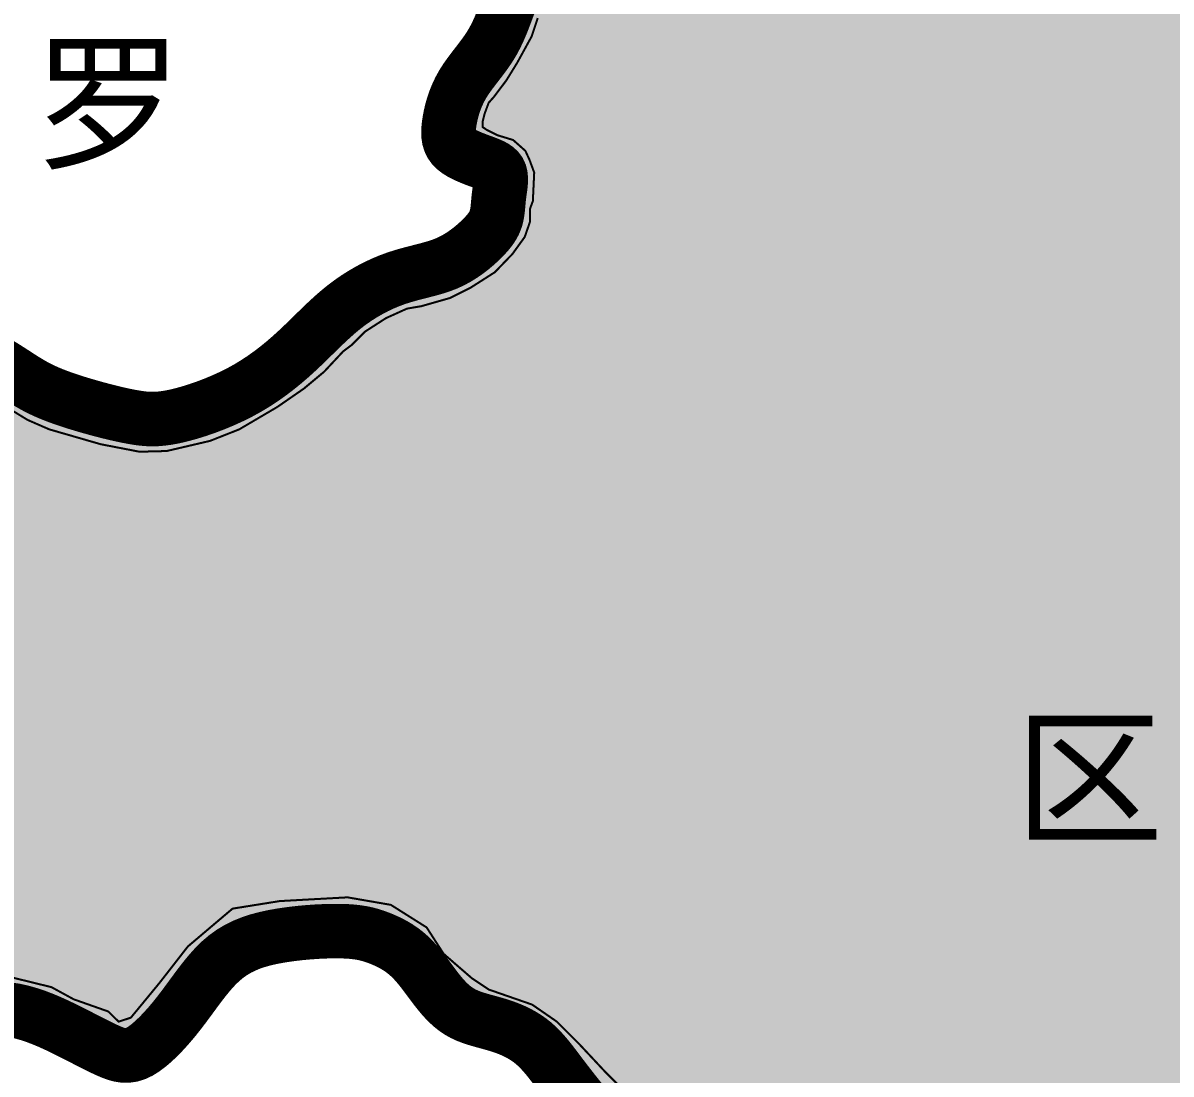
# Model space of a CAD drawing. Extents: x 13573007 to 21855834, y 2388446 to 8397471.
# Drawn here: x 19712520 to 20282559, y 7345831 to 7868005 of the extents above; entities that cross this region are included whole.
import ezdxf

# ---------------------------------------------------------------- set-up
doc = ezdxf.new("R2010")
doc.units = 0
doc.header["$MEASUREMENT"] = 0
for name, color, linetype in [('5黄河中游经济区', 30, 'CONTINUOUS'), ('BOUNDY', 13, 'CONTINUOUS'), ('注记', 7, 'CONTINUOUS'), ('片区', 3, 'CONTINUOUS')]:
    doc.layers.add(name, color=color, linetype=linetype)
doc.styles.get("Standard").update_dxf_attribs({"font": 'simhei.ttf'})

msp = doc.modelspace()

# ---------------------------------------------------------------- hatches: boundary and pattern name
at = {"layer": '5黄河中游经济区'}
msp.add_hatch(color=256, dxfattribs=at).paths.add_polyline_path([(17441418, 6608166), (17491377, 6421441), (17469907, 6391040), (17494084, 6337222), (17537918, 6288939), (17537470, 6239761), (17562518, 6229479), (17633438, 6269395), (17730176, 6269395), (17769009, 6242709), (17761468, 6211830), (17707593, 6149390), (17670600, 6116803), (17732392, 6080050), (17759629, 6051654), (17765166, 6032244), (17817428, 6014555), (17821263, 5983124), (17839687, 5938418), (17868615, 5934725), (17894664, 5890953), (17954730, 5886890), (17964823, 5908028), (17945843, 5954587), (18011319, 5969124), (18082371, 5951891), (18172129, 5988138), (18216213, 5983349), (18229630, 5914380), (18140377, 5795590), (18125999, 5739600), (18207776, 5656066), (18335813, 5680286), (18427086, 5713512), (18445116, 5839094), (18495260, 5940461), (18556109, 5962424), (18588892, 5899722), (18539650, 5832632), (18530244, 5767826), (18631545, 5733187), (18706245, 5672839), (18771038, 5666645), (18808787, 5688044), (18821745, 5724086), (18835267, 5744359), (18834140, 5790538), (18878650, 5837842), (18942316, 5921188), (19027898, 5952203), (19085793, 5990993), (19101380, 5963649), (19156731, 6011342), (19199039, 6013568), (19253580, 6112559), (19298029, 6110953), (19332810, 6136497), (19426799, 6150312), (19462045, 6188304), (19436707, 6251666), (19436129, 6325077), (19459748, 6335775), (19471708, 6394714), (19525868, 6434801), (19549862, 6409104), (19547463, 6354285), (19571458, 6346748), (19666751, 6398483), (19684576, 6381352), (19725367, 6415271), (19771185, 6420498), (19798950, 6498272), (19892873, 6526024), (19917210, 6474289), (19952732, 6431589), (19952344, 6396514), (19938501, 6386205), (19962658, 6341442), (20014227, 6332218), (20077468, 6347953), (20087364, 6379729), (20077246, 6428577), (20077789, 6488804), (20088917, 6502097), (20120130, 6489346), (20150258, 6419625), (20165729, 6414199), (20218123, 6485085), (20358372, 6566289), (20391861, 6599686), (20434724, 6617435), (20481262, 6622638), (20563927, 6703734), (20525563, 6810828), (20471781, 6896589), (20399236, 6853083), (20380975, 6865835), (20361713, 6899840), (20340162, 6955964), (20342619, 7032091), (20316258, 7081893), (20294160, 7095248), (20303415, 7137004), (20340938, 7114251), (20359950, 7118501), (20389718, 7103499), (20408480, 7125502), (20405978, 7159507), (20427949, 7188223), (20418736, 7233517), (20468726, 7265135), (20483340, 7291464), (20469989, 7309317), (20437259, 7299580), (20400313, 7275655), (20373254, 7316744), (20347303, 7357467), (20379139, 7416072), (20487024, 7544587), (20508097, 7555552), (20520748, 7541667), (20541013, 7517956), (20552026, 7530248), (20534405, 7627244), (20560502, 7684503), (20584576, 7716009), (20581089, 7826323), (20627706, 7992117), (20618365, 8016097), (20545074, 8085988), (20526603, 8084078), (20465716, 8030347), (20382916, 8021010), (20344400, 7999942), (20302991, 8027004), (20270792, 8131177), (20258109, 8151770), (20212215, 8172975), (20168113, 8154697), (20131002, 8171093), (20140145, 8199047), (20158163, 8231302), (20133667, 8293946), (20062289, 8281547), (20042529, 8250386), (20002192, 8200391), (19994662, 8185339), (20047370, 8175932), (20061084, 8149322), (20068976, 8111376), (20052911, 8073585), (20016574, 8013247), (19932493, 7815704), (19953006, 7791686), (19945387, 7750679), (19910808, 7737791), (19873298, 7719045), (19829928, 7678039), (19771319, 7663979), (19722088, 7676281), (19678717, 7695613), (19658204, 7646991), (19616599, 7527116), (19600775, 7486110), (19590811, 7445103), (19573815, 7408783), (19580848, 7376564), (19614255, 7356060), (19647075, 7382422), (19688688, 7386522), (19715648, 7385937), (19742022, 7370706), (19767809, 7361918), (19784220, 7380078), (19798286, 7405854), (19826505, 7422894), (19851034, 7424600), (19877408, 7424600), (19891474, 7416984), (19910229, 7407611), (19924295, 7399996), (19938361, 7382422), (19962390, 7370120), (19977043, 7354889), (19996383, 7337314), (20018069, 7317983), (20040340, 7302166), (20052648, 7286935), (20057337, 7269361), (20067222, 7246154), (20070153, 7229166), (20070739, 7215692), (20061361, 7205733), (20042606, 7202218), (20018577, 7198118), (20000994, 7195189), (19962899, 7209248), (19938283, 7202804), (19881432, 7196946), (19848612, 7184058), (19827512, 7172928), (19800552, 7169413), (19780626, 7150081), (19753079, 7133093), (19732566, 7125477), (19710295, 7113761), (19693776, 7102913), (19676888, 7079199), (19673372, 7054009), (19664580, 7038192), (19655789, 7021789), (19635276, 7010659), (19624726, 7001286), (19603627, 6984883), (19580990, 6971674), (19555789, 6962887), (19530587, 6960544), (19510074, 6961716), (19496008, 6962301), (19481356, 6954686), (19473736, 6937112), (19454982, 6914851), (19429194, 6889661), (19405164, 6871501), (19385237, 6853341), (19359449, 6845725), (19341867, 6845725), (19325456, 6846311), (19304357, 6850412), (19290291, 6859785), (19270950, 6867986), (19249851, 6879702), (19233441, 6893176), (19215858, 6898448), (19188898, 6893762), (19167213, 6877359), (19149630, 6853341), (19141425, 6821122), (19132991, 6780408), (19147057, 6751118), (19157606, 6735301), (19174603, 6720656), (19181636, 6708354), (19187497, 6698395), (19187497, 6683164), (19181636, 6670276), (19172259, 6659146), (19162295, 6645672), (19146471, 6636299), (19122441, 6627512), (19097825, 6611695), (19073796, 6594121), (19050939, 6577133), (19002293, 6517966), (18967128, 6499806), (18926688, 6485747), (18893281, 6465243), (18852619, 6450502), (18820168, 6452626), (18763318, 6454969), (18726394, 6456726), (18684196, 6457898), (18654305, 6460241), (18625587, 6453212), (18579872, 6436223), (18523608, 6415134), (18455036, 6381157), (18420572, 6364432), (18382361, 6340151), (18363020, 6328434), (18350126, 6329020), (18335474, 6334878), (18324924, 6336636), (18311444, 6340151), (18301014, 6359023), (18288120, 6374840), (18262332, 6374840), (18232441, 6377769), (18178521, 6383627), (18159180, 6392414), (18128118, 6411746), (18098227, 6428149), (18058959, 6446309), (18034930, 6451581), (18010314, 6459782), (17996248, 6477357), (17984526, 6498446), (17952878, 6509576), (17926504, 6519535), (17899544, 6531837), (17879617, 6537109), (17845038, 6547068), (17812664, 6550096), (17771060, 6549510), (17748793, 6547167), (17731800, 6548924), (17689024, 6553611), (17648114, 6561816), (17610503, 6570013), (17571829, 6576457), (17530224, 6587002), (17497410, 6594617), (17475143, 6602233), (17454633, 6608677), (17439398, 6615706)])

# ---------------------------------------------------------------- linework, layer by layer
at = {"layer": 'BOUNDY', "linetype": 'Continuous', "ltscale": 5, "const_width": 27075, "flags": 128}
for points in [[(19955424, 7881738), (19954122, 7878326), (19952854, 7874917), (19951586, 7871535), (19950284, 7868205), (19948913, 7864950), (19947441, 7861795), (19945832, 7858765), (19944068, 7855874), (19942180, 7853106), (19940216, 7850435), (19938222, 7847836), (19936246, 7845282), (19934334, 7842748), (19932534, 7840208), (19930891, 7837636), (19929444, 7835017), (19928190, 7832370), (19927118, 7829726), (19926217, 7827115), (19925476, 7824566), (19924882, 7822109), (19924425, 7819775), (19924093, 7817594), (19923880, 7815588), (19923799, 7813750), (19923869, 7812067), (19924108, 7810524), (19924535, 7809109), (19925168, 7807807), (19926027, 7806605), (19927128, 7805488), (19928480, 7804445), (19930042, 7803469), (19931763, 7802558), (19933593, 7801708), (19935479, 7800915), (19937371, 7800175), (19939218, 7799485), (19940968, 7798840), (19942577, 7798234), (19944035, 7797647), (19945336, 7797054), (19946476, 7796432), (19947451, 7795757), (19948257, 7795005), (19948890, 7794153), (19949344, 7793175), (19949622, 7792057), (19949746, 7790813), (19949746, 7789467), (19949648, 7788041), (19949482, 7786558), (19949276, 7785041), (19949059, 7783512), (19948859, 7781995), (19948697, 7780509), (19948563, 7779057), (19948440, 7777639), (19948312, 7776256), (19948162, 7774907), (19947971, 7773592), (19947723, 7772311), (19947402, 7771064), (19946990, 7769848), (19946474, 7768649), (19945841, 7767450), (19945079, 7766233), (19944174, 7764983), (19943113, 7763681), (19941884, 7762312), (19940473, 7760856), (19938872, 7759308), (19937085, 7757692), (19935122, 7756045), (19932990, 7754403), (19930699, 7752801), (19928257, 7751274), (19925674, 7749859), (19922957, 7748590), (19920117, 7747490), (19917166, 7746529), (19914120, 7745661), (19910990, 7744844), (19907793, 7744032), (19904541, 7743181), (19901249, 7742247), (19897931, 7741187), (19894600, 7739963), (19891269, 7738570), (19887948, 7737013), (19884650, 7735293), (19881385, 7733413), (19878165, 7731377), (19875003, 7729187), (19871908, 7726846), (19868888, 7724360), (19865928, 7721751), (19863007, 7719043), (19860107, 7716259), (19857208, 7713424), (19854288, 7710562), (19851330, 7707697), (19848313, 7704853), (19845218, 7702053), (19842033, 7699308), (19838745, 7696629), (19835344, 7694025), (19831816, 7691507), (19828152, 7689083), (19824339, 7686766), (19820365, 7684563), (19816231, 7682486), (19811989, 7680547), (19807704, 7678758), (19803440, 7677134), (19799261, 7675686), (19795232, 7674427), (19791417, 7673371), (19787881, 7672529), (19784669, 7671910), (19781746, 7671498), (19779061, 7671271), (19776560, 7671207), (19774190, 7671287), (19771898, 7671487), (19769632, 7671788), (19767339, 7672167), (19764973, 7672607), (19762524, 7673104), (19759989, 7673658), (19757366, 7674269), (19754652, 7674936), (19751845, 7675661), (19748940, 7676441), (19745937, 7677278), (19742839, 7678172), (19739672, 7679124), (19736472, 7680135), (19733273, 7681206), (19730107, 7682341), (19727009, 7683540), (19724014, 7684804), (19721154, 7686136), (19718451, 7687535), (19715873, 7688996), (19713375, 7690512), (19710912, 7692077), (19708439, 7693684), (19705910, 7695326), (19703281, 7696995), (19700507, 7698686), (19697561, 7700379)], [(19697916, 7378522), (19701499, 7378307), (19705057, 7377928), (19708589, 7377355), (19712092, 7376567), (19715557, 7375583), (19718972, 7374437), (19722327, 7373159), (19725612, 7371783), (19728815, 7370339), (19731925, 7368859), (19734933, 7367376), (19737829, 7365917), (19740611, 7364497), (19743279, 7363127), (19745834, 7361817), (19748276, 7360578), (19750604, 7359420), (19752819, 7358354), (19754921, 7357391), (19756915, 7356546), (19758828, 7355852), (19760692, 7355345), (19762538, 7355064), (19764398, 7355045), (19766304, 7355326), (19768288, 7355944), (19770382, 7356936), (19772608, 7358326), (19774953, 7360091), (19777393, 7362193), (19779905, 7364594), (19782466, 7367257), (19785053, 7370146), (19787644, 7373223), (19790214, 7376450), (19792748, 7379788), (19795255, 7383187), (19797751, 7386593), (19800252, 7389952), (19802775, 7393213), (19805336, 7396321), (19807951, 7399224), (19810635, 7401868), (19813407, 7404213), (19816283, 7406270), (19819285, 7408066), (19822431, 7409624), (19825740, 7410969), (19829232, 7412126), (19832925, 7413119), (19836841, 7413973), (19840980, 7414710), (19845280, 7415335), (19849661, 7415850), (19854044, 7416256), (19858348, 7416557), (19862494, 7416753), (19866401, 7416846), (19869992, 7416840), (19873206, 7416735), (19876077, 7416535), (19878657, 7416243), (19880999, 7415862), (19883157, 7415397), (19885184, 7414850), (19887134, 7414224), (19889060, 7413523), (19891005, 7412748), (19892967, 7411889), (19894938, 7410934), (19896905, 7409870), (19898857, 7408685), (19900785, 7407367), (19902677, 7405904), (19904521, 7404284), (19906311, 7402501), (19908049, 7400582), (19909740, 7398561), (19911389, 7396471), (19913003, 7394346), (19914587, 7392219), (19916145, 7390124), (19917685, 7388096), (19919212, 7386162), (19920744, 7384332), (19922297, 7382613), (19923889, 7381009), (19925538, 7379525), (19927262, 7378167), (19929078, 7376940), (19931004, 7375850), (19933051, 7374896), (19935205, 7374057), (19937443, 7373306), (19939746, 7372618), (19942091, 7371965), (19944458, 7371320), (19946825, 7370658), (19949171, 7369952), (19951477, 7369178), (19953736, 7368327), (19955941, 7367390), (19958088, 7366361), (19960172, 7365232), (19962186, 7363997), (19964125, 7362648), (19965985, 7361178), (19967763, 7359582), (19969476, 7357866), (19971142, 7356036), (19972781, 7354100), (19974413, 7352064), (19976057, 7349937), (19977733, 7347725), (19979460, 7345435), (19981252, 7343079), (19983094, 7340682), (19984969, 7338275), (19986856, 7335888), (19988736, 7333550), (19990590, 7331293)]]:
    msp.add_lwpolyline(points, dxfattribs=at)
at = {"layer": '片区', "color": 51, "const_width": 1000, "flags": 128}
for points in [[(19968124, 7870411), (19965093, 7861318), (19957938, 7848257), (19952545, 7839498), (19946471, 7831416), (19943775, 7828383), (19941759, 7822992), (19940744, 7818947), (19940744, 7816256), (19942760, 7814910), (19948153, 7812211), (19955909, 7809854), (19961983, 7804463), (19963999, 7800084), (19966362, 7793682), (19965694, 7779533), (19964346, 7775830), (19964346, 7769428), (19961649, 7761681), (19955575, 7753256), (19946805, 7744163), (19934670, 7736416), (19924565, 7731360), (19910401, 7727315), (19903206, 7726086), (19892767, 7721364), (19882315, 7714628), (19875560, 7707891), (19871515, 7704858), (19862077, 7694753), (19851972, 7686329), (19838823, 7677236), (19819933, 7666120), (19805436, 7660387), (19783864, 7655339), (19770381, 7654996), (19751158, 7658707), (19725541, 7666120), (19714741, 7670834), (19696693, 7681934)], [(19707426, 7393727), (19726649, 7389005), (19737769, 7382946), (19754963, 7376879), (19760022, 7371830), (19766096, 7373845), (19780246, 7391028), (19794410, 7409222), (19816583, 7428008), (19839984, 7431749), (19873664, 7433616), (19895183, 7429882), (19912965, 7418658), (19921375, 7405574), (19935418, 7393416), (19943828, 7387808), (19965347, 7380324), (19977522, 7371916), (19988748, 7360699), (20001844, 7346674), (20013071, 7335449)]]:
    msp.add_lwpolyline(points, dxfattribs=at)

# ---------------------------------------------------------------- texts
at = {"layer": '注记', "linetype": 'Continuous', "char_height": 54150, "width": 99277.51, "attachment_point": 1}
for s, insert in [('\\fￋￎￌﾣﾤ|b0|i0|c134|p54;罗', (19717940, 7855281)), ('\\fￋￎￌﾣﾤ|b0|i0|c134|p54;区', (20204876, 7520046))]:
    msp.add_mtext(s, dxfattribs=dict(at, insert=insert))

doc.saveas('drawing.dxf')
